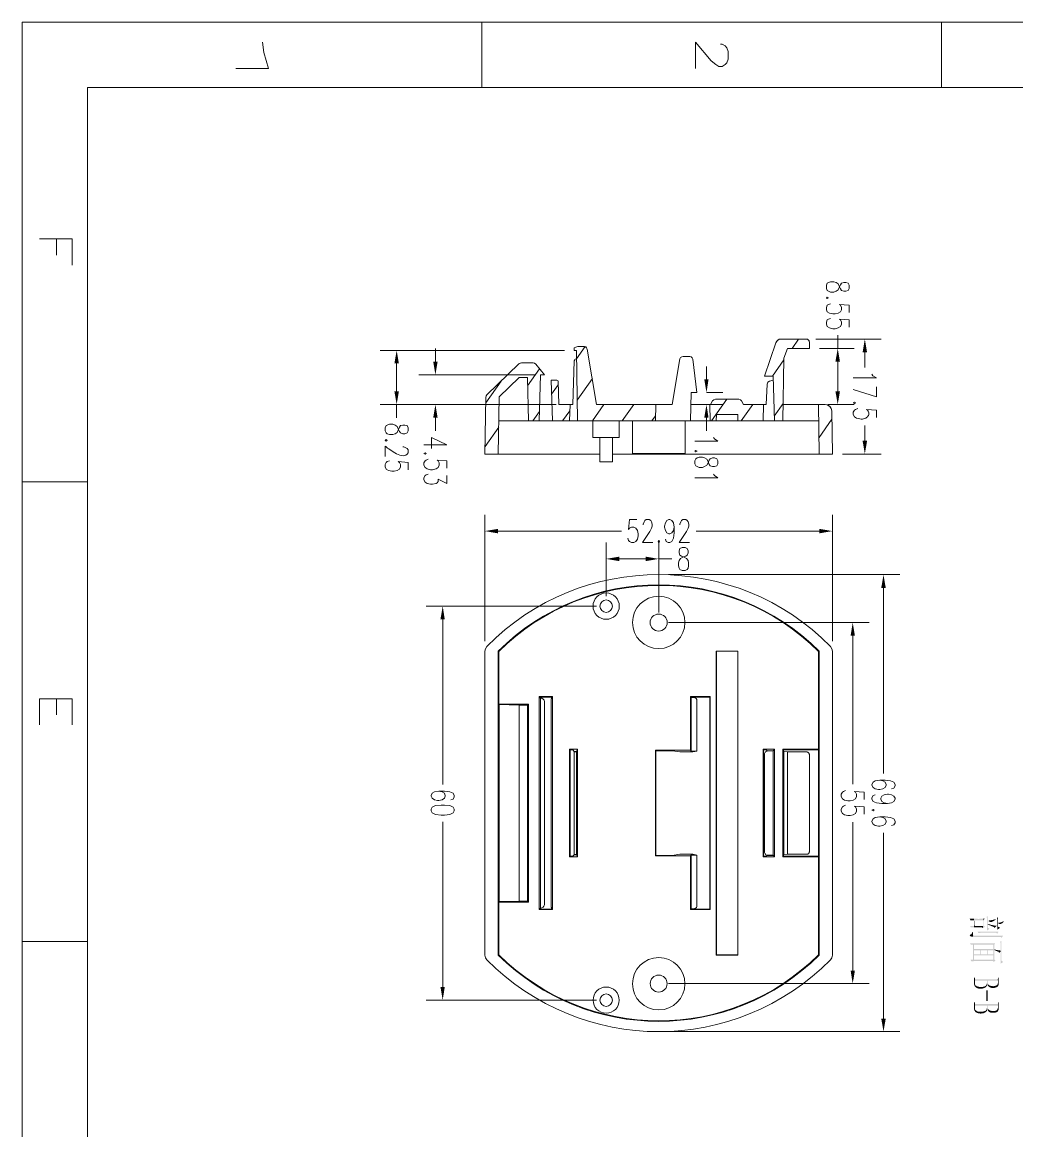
# Model space of a CAD drawing. Header units: millimetres. Extents: x -66 to 230, y -62 to 358.
# Drawn here: x -66.4 to 84.9, y 189.2 to 357.9 of the extents above; entities that cross this region are included whole.
import ezdxf

# ---------------------------------------------------------------- set-up
doc = ezdxf.new("R2010")
doc.units = ezdxf.units.MM

msp = doc.modelspace()

# ---------------------------------------------------------------- hatches: boundary and pattern name
h = msp.add_hatch(color=0)
h.dxf.hatch_style = 2
h.paths.add_polyline_path([(62.15, 307.68), (61.47, 307.68), (61.81, 309.69)])
h = msp.add_hatch(color=0)
h.dxf.hatch_style = 2
h.paths.add_polyline_path([(-9.11, 305.98), (-9.79, 305.98), (-9.45, 307.96)])
h = msp.add_hatch(color=0)
h.dxf.hatch_style = 2
h.paths.add_polyline_path([(58.02, 306.26), (57.34, 306.26), (57.68, 308.27)])
h = msp.add_hatch(color=0)
h.dxf.hatch_style = 2
h.paths.add_polyline_path([(-3.21, 306.26), (-3.89, 306.26), (-3.55, 304.26)])
h = msp.add_hatch(color=0)
h.dxf.hatch_style = 2
h.paths.add_polyline_path([(38.02, 303.55), (37.37, 303.55), (37.71, 301.54)])
h = msp.add_hatch(color=0)
h.dxf.hatch_style = 2
h.paths.add_polyline_path([(-9.11, 301.73), (-9.79, 301.73), (-9.45, 299.72)])
h = msp.add_hatch(color=0)
h.dxf.hatch_style = 2
h.paths.add_polyline_path([(58.02, 301.73), (57.34, 301.73), (57.68, 299.72)])
h = msp.add_hatch(color=0)
h.dxf.hatch_style = 2
h.paths.add_polyline_path([(-3.21, 297.71), (-3.89, 297.71), (-3.55, 299.72)])
h = msp.add_hatch(color=0)
h.dxf.hatch_style = 2
h.paths.add_polyline_path([(38.02, 297.71), (37.37, 297.71), (37.71, 299.72)])
h = msp.add_hatch(color=0)
h.dxf.hatch_style = 2
h.paths.add_polyline_path([(62.15, 294.2), (61.47, 294.2), (61.81, 292.19)])
h = msp.add_hatch(color=0)
h.dxf.hatch_style = 2
h.paths.add_polyline_path([(5.98, 280.8), (5.98, 280.12), (3.98, 280.46)])
h = msp.add_hatch(color=0)
h.dxf.hatch_style = 2
h.paths.add_polyline_path([(54.87, 280.8), (54.87, 280.12), (56.87, 280.46)])
h = msp.add_hatch(color=0)
h.dxf.hatch_style = 2
h.paths.add_polyline_path([(24.44, 276.57), (24.44, 275.89), (22.43, 276.23)])
h = msp.add_hatch(color=0)
h.dxf.hatch_style = 2
h.paths.add_polyline_path([(28.45, 276.57), (28.45, 275.89), (30.43, 276.23)])
h = msp.add_hatch(color=0)
h.dxf.hatch_style = 2
h.paths.add_polyline_path([(64.99, 271.82), (64.31, 271.82), (64.65, 273.83)])
h = msp.add_hatch(color=0)
h.dxf.hatch_style = 2
h.paths.add_polyline_path([(-2.13, 267.04), (-2.78, 267.04), (-2.44, 269.04)])
h = msp.add_hatch(color=0)
h.dxf.hatch_style = 2
h.paths.add_polyline_path([(60.3, 264.54), (59.65, 264.54), (59.96, 266.54)])
h = msp.add_hatch(color=0)
h.dxf.hatch_style = 2
h.paths.add_polyline_path([(78.42, 221.46), (77.77, 221.46), (77.89, 221.24), (78.42, 221.24), (78.42, 220.34)])
h = msp.add_hatch(color=0)
h.dxf.hatch_style = 2
h.paths.add_polyline_path([(80.11, 220.25), (79.87, 220.38), (79.87, 221.24), (79.8, 221.46), (79.11, 221.44), (78.42, 221.46), (78.42, 220.34), (77.83, 220.34), (77.95, 220.13), (78.42, 220.13), (78.51, 221.24), (79.77, 221.24), (79.77, 220.34), (79.8, 220.04)])
h = msp.add_hatch(color=0)
h.dxf.hatch_style = 2
h.paths.add_polyline_path([(79.8, 220.04), (79.77, 220.34), (78.51, 220.34), (78.51, 221.24), (78.42, 220.13), (79.65, 220.13)])
h = msp.add_hatch(color=0)
h.dxf.hatch_style = 2
h.paths.add_polyline_path([(80.08, 221.46), (79.8, 221.46), (79.87, 221.24)])
h = msp.add_hatch(color=0)
h.dxf.hatch_style = 2
h.paths.add_polyline_path([(80.79, 219.91), (80.51, 220.1), (80.51, 221.86), (80.33, 221.73), (80.36, 221.67), (80.39, 221.58), (80.42, 221.52), (80.42, 219.67)])
h = msp.add_hatch(color=0)
h.dxf.hatch_style = 2
h.paths.add_polyline_path([(81.75, 221.36), (81.72, 221.39), (81.56, 221.36), (81.37, 221.3), (81.18, 221.25), (81.04, 221.24), (80.95, 221.21), (80.76, 221.21), (80.7, 221.18), (80.67, 221.15), (80.67, 221.09), (80.75, 221.04), (80.8, 221.01), (80.84, 220.98), (80.87, 220.97), (80.9, 220.96), (80.94, 220.96), (81.01, 220.96), (81.1, 220.96), (81.43, 221.13), (81.75, 221.33)])
h = msp.add_hatch(color=0)
h.dxf.hatch_style = 2
h.paths.add_polyline_path([(82.4, 220.07), (82.09, 220.25), (82.09, 221.7), (81.9, 221.58), (81.96, 221.46), (81.96, 219.79)])
h = msp.add_hatch(color=0)
h.dxf.hatch_style = 2
h.paths.add_polyline_path([(82.95, 221.02), (82.89, 221.09), (82.77, 221.02), (82.67, 220.96), (82.55, 220.93), (82.37, 220.87), (82.27, 220.87), (82.15, 220.84), (82.09, 220.81), (82.18, 220.7), (82.29, 220.65), (82.41, 220.65), (82.52, 220.68), (82.64, 220.73), (82.75, 220.81), (82.84, 220.9), (82.92, 220.99)])
h = msp.add_hatch(color=0)
h.dxf.hatch_style = 2
h.paths.add_polyline_path([(78.29, 219.45), (78.2, 219.45), (78.13, 219.28), (78.04, 219.14), (77.91, 219.04), (77.74, 218.99), (77.8, 218.93), (77.83, 218.86), (77.89, 218.8), (77.98, 218.77), (78.05, 218.74), (78.14, 218.71), (78.26, 218.71), (78.26, 219.3), (78.29, 219.39)])
h = msp.add_hatch(color=0)
h.dxf.hatch_style = 2
h.paths.add_polyline_path([(82.18, 219.51), (78.97, 219.51), (79.09, 219.3), (79.34, 219.3), (79.46, 219.33), (81.81, 219.33), (81.96, 219.2)])
h = msp.add_hatch(color=0)
h.dxf.hatch_style = 2
h.paths.add_polyline_path([(81.87, 220.38), (81.54, 220.42), (81.19, 220.49), (80.84, 220.58), (80.51, 220.68), (80.51, 220.59), (80.61, 220.56), (80.7, 220.5), (80.98, 220.41), (81.07, 220.34), (81.16, 220.31), (81.25, 220.28), (81.38, 220.22), (81.47, 220.19), (81.5, 220.16), (81.56, 220.04)])
h = msp.add_hatch(color=0)
h.dxf.hatch_style = 2
h.paths.add_polyline_path([(78.35, 217.72), (77.8, 217.72), (77.95, 217.51), (78.29, 217.51), (78.29, 215.22)])
h = msp.add_hatch(color=0)
h.dxf.hatch_style = 2
h.paths.add_polyline_path([(81.41, 217.72), (80.63, 217.71), (79.88, 217.69), (79.13, 217.7), (78.35, 217.72), (78.29, 215.22), (77.89, 215.22), (78.01, 214.98), (78.29, 214.98), (78.38, 215.01), (78.42, 215.87), (78.42, 217.51), (81.38, 217.51), (81.38, 216.06)])
h = msp.add_hatch(color=0)
h.dxf.hatch_style = 2
h.paths.add_polyline_path([(82.86, 218.89), (82.09, 218.89), (78.45, 218.89), (78.35, 218.93), (78.26, 219.02), (78.26, 219.14), (78.26, 218.71), (78.38, 218.68), (82.49, 218.68), (82.64, 218.55)])
h = msp.add_hatch(color=0)
h.dxf.hatch_style = 2
h.paths.add_polyline_path([(81.66, 217.72), (81.41, 217.72), (81.38, 216.06), (81.38, 215.22), (78.42, 215.22), (78.42, 215.87), (78.38, 215.01), (79.77, 215.01), (80.48, 215.01), (81.29, 215.01), (81.41, 214.88), (81.5, 217.51)])
h = msp.add_hatch(color=0)
h.dxf.hatch_style = 2
h.paths.add_polyline_path([(82.86, 214.88), (82.58, 215.1), (82.58, 218.06), (82.4, 217.97), (82.43, 217.88), (82.46, 217.81), (82.46, 214.6)])
h = msp.add_hatch(color=0)
h.dxf.hatch_style = 2
h.paths.add_polyline_path([(81.38, 216.67), (81.38, 216.86), (78.42, 216.86), (78.42, 217.51), (78.42, 216.67), (79.4, 216.67), (79.4, 216.06), (79.5, 216.67), (80.42, 216.67), (80.42, 216.06), (80.51, 216.67)])
h = msp.add_hatch(color=0)
h.dxf.hatch_style = 2
h.paths.add_polyline_path([(81.38, 216.06), (80.51, 216.06), (80.51, 216.67), (80.42, 216.06), (79.5, 216.06), (79.5, 216.67), (79.4, 216.06), (78.42, 216.06), (78.42, 216.67), (78.42, 215.87), (81.38, 215.87), (81.38, 215.22)])
h = msp.add_hatch(color=0)
h.dxf.hatch_style = 2
h.paths.add_polyline_path([(81.72, 215.13), (81.5, 215.25), (81.5, 217.51), (81.41, 214.88)])
h = msp.add_hatch(color=0)
h.dxf.hatch_style = 2
h.paths.add_polyline_path([(82.46, 216.46), (82.46, 216.61), (82.24, 216.64), (81.98, 216.68), (81.72, 216.74), (81.5, 216.8), (81.5, 216.7), (81.56, 216.67), (81.66, 216.64), (81.75, 216.58), (81.84, 216.55), (81.93, 216.52), (82.06, 216.46), (82.15, 216.43), (82.18, 216.39), (82.27, 216.27)])
h = msp.add_hatch(color=0)
h.dxf.hatch_style = 2
h.paths.add_polyline_path([(60.3, 213.56), (59.65, 213.56), (59.96, 211.58)])
h = msp.add_hatch(color=0)
h.dxf.hatch_style = 2
h.paths.add_polyline_path([(-2.13, 211.06), (-2.78, 211.06), (-2.44, 209.08)])
h = msp.add_hatch(color=0)
h.dxf.hatch_style = 2
h.paths.add_polyline_path([(80.42, 211.3), (80.39, 211.67), (80.36, 211.49), (80.29, 211.34), (80.19, 211.24), (80.06, 211.16), (79.91, 211.11), (79.75, 211.09), (79.58, 211.08), (79.4, 211.09), (79.22, 211.09), (79.05, 211.12), (78.88, 211.18), (78.72, 211.27), (78.63, 211.37), (78.58, 211.49), (78.56, 211.63), (78.56, 211.78), (78.57, 211.95), (78.58, 212.12), (78.58, 212.31), (78.57, 212.51), (78.42, 212.51), (78.43, 212.21), (78.42, 211.94), (78.42, 211.69), (78.44, 211.47), (78.49, 211.27), (78.6, 211.1), (78.79, 210.95), (79.06, 210.84), (79.16, 210.81), (79.62, 210.81), (79.74, 210.84), (79.84, 210.87), (79.94, 210.9), (80.03, 210.93), (80.09, 210.95), (80.14, 210.98), (80.19, 211.02), (80.24, 211.06), (80.31, 211.13), (80.39, 211.21)])
h = msp.add_hatch(color=0)
h.dxf.hatch_style = 2
h.paths.add_polyline_path([(82.06, 212.41), (82.06, 212.35), (82.03, 212.29), (82, 212.26), (78.69, 212.26), (78.6, 212.29), (78.57, 212.32), (78.57, 212.38), (78.57, 211.89), (78.57, 211.92), (78.6, 211.98), (78.63, 212.01), (80.39, 212.01), (80.39, 211.67), (80.42, 211.3), (80.48, 211.4), (80.51, 212.01), (81.93, 212.01), (82.03, 211.98), (82.06, 211.95), (82.06, 211.7)])
h = msp.add_hatch(color=0)
h.dxf.hatch_style = 2
h.paths.add_polyline_path([(82.18, 211.64), (82.18, 212.51), (82.06, 212.51), (82.05, 212.19), (82.06, 211.93), (82.06, 211.72), (82.04, 211.54), (81.97, 211.41), (81.84, 211.3), (81.64, 211.23), (81.35, 211.18), (81.32, 211.18), (81.19, 211.21), (81.07, 211.21), (80.79, 211.3), (80.68, 211.36), (80.61, 211.42), (80.56, 211.5), (80.53, 211.59), (80.52, 211.68), (80.51, 211.79), (80.52, 211.9), (80.51, 212.01), (80.51, 211.82), (80.5, 211.67), (80.48, 211.55), (80.48, 211.45), (80.49, 211.37), (80.52, 211.28), (80.59, 211.19), (80.7, 211.09), (80.8, 211.04), (80.89, 210.99), (80.99, 210.96), (81.1, 210.93), (81.56, 210.93), (81.93, 211.06), (82, 211.12), (82.03, 211.12), (82.06, 211.18), (82.12, 211.24), (82.15, 211.3), (82.15, 211.36), (82.18, 211.46), (82.18, 211.55)])
h = msp.add_hatch(color=0)
h.dxf.hatch_style = 2
h.paths.add_polyline_path([(80.3, 208.93), (80.48, 208.93), (80.48, 210.56), (80.3, 210.56)])
h = msp.add_hatch(color=0)
h.dxf.hatch_style = 2
h.paths.add_polyline_path([(80.42, 207.51), (80.39, 207.91), (80.39, 207.85), (80.36, 207.75), (80.36, 207.66), (80.33, 207.6), (80.27, 207.54), (80.24, 207.48), (80.17, 207.45), (79.97, 207.37), (79.8, 207.32), (79.63, 207.29), (79.4, 207.29), (79.2, 207.31), (79.03, 207.33), (78.88, 207.39), (78.72, 207.51), (78.66, 207.54), (78.63, 207.6), (78.57, 207.69), (78.57, 208.74), (78.42, 208.74), (78.42, 208.47), (78.41, 208.2), (78.41, 207.95), (78.43, 207.71), (78.49, 207.5), (78.61, 207.31), (78.79, 207.17), (79.06, 207.07), (79.25, 207.04), (79.45, 207.03), (79.64, 207.04), (79.84, 207.07), (80, 207.13), (80.15, 207.21), (80.28, 207.31), (80.39, 207.45)])
h = msp.add_hatch(color=0)
h.dxf.hatch_style = 2
h.paths.add_polyline_path([(82.06, 208.62), (82.06, 208.56), (82.03, 208.49), (82, 208.49), (81.87, 208.46), (78.69, 208.46), (78.6, 208.49), (78.57, 208.53), (78.57, 208.62), (78.57, 208.09), (78.57, 208.12), (78.6, 208.19), (78.63, 208.22), (78.72, 208.25), (80.39, 208.25), (80.39, 207.91), (80.42, 207.51), (80.48, 207.6), (80.51, 208.25), (81.93, 208.25), (82.03, 208.22), (82.06, 208.19), (82.06, 207.94)])
h = msp.add_hatch(color=0)
h.dxf.hatch_style = 2
h.paths.add_polyline_path([(82.18, 207.85), (82.18, 208.74), (82.06, 208.74), (82.06, 208.64), (82.06, 208.53), (82.06, 208.41), (82.07, 208.3), (82.07, 208.19), (82.07, 208.08), (82.07, 207.98), (82.06, 207.88), (82.03, 207.78), (82, 207.7), (81.96, 207.62), (81.9, 207.55), (81.82, 207.5), (81.72, 207.45), (81.61, 207.43), (81.47, 207.41), (81.3, 207.41), (81.13, 207.43), (80.95, 207.46), (80.79, 207.51), (80.69, 207.59), (80.61, 207.66), (80.56, 207.72), (80.53, 207.79), (80.51, 207.87), (80.51, 207.97), (80.51, 208.09), (80.51, 208.25), (80.51, 207.97), (80.5, 207.78), (80.49, 207.66), (80.48, 207.58), (80.5, 207.53), (80.55, 207.47), (80.63, 207.39), (80.76, 207.26), (80.9, 207.19), (81.09, 207.16), (81.28, 207.14), (81.44, 207.14), (81.59, 207.16), (81.73, 207.19), (81.85, 207.23), (81.96, 207.29), (82.05, 207.37), (82.12, 207.47), (82.16, 207.59), (82.18, 207.75)])
h = msp.add_hatch(color=0)
h.dxf.hatch_style = 2
h.paths.add_polyline_path([(64.99, 206.27), (64.31, 206.27), (64.65, 204.27)])

# ---------------------------------------------------------------- linework, layer by layer
at = {"color": 0, "lineweight": 0}
for points in [[(-66.45, 357.92), (-66.45, -61.88)], [(-66.45, 357.92), (230.38, 357.92)], [(3.52, 357.92), (3.52, 347.96)], [(73.48, 357.92), (73.48, 347.96)], [(-29.88, 354.9), (-29.66, 353.29), (-28.95, 350.89), (-33.95, 350.89)], [(39.84, 354.59), (40.09, 354.59), (40.55, 354.31), (40.8, 354.03), (41.01, 353.45), (41.01, 352.31), (40.8, 351.75), (40.55, 351.47), (40.09, 351.16), (39.59, 351.16), (39.13, 351.47), (38.42, 352.03), (36.04, 354.9), (36.04, 350.89)], [(-56.48, 347.96), (-56.48, -51.91)], [(-56.48, 347.96), (220.41, 347.96)], [(-63.82, 324.93), (-58.82, 324.93), (-58.82, 320.92)], [(-61.23, 324.93), (-61.23, 322.46)], [(59.44, 313.73), (59.44, 314.84), (57.92, 314.96), (58.11, 314.84), (58.26, 314.5), (58.26, 314.16), (58.11, 313.85), (57.77, 313.61), (57.28, 313.51), (56.94, 313.51), (56.44, 313.61), (56.1, 313.85), (55.95, 314.16), (55.95, 314.5), (56.1, 314.84), (56.26, 314.96), (56.6, 315.06)], [(59.44, 311.51), (59.44, 312.62), (57.92, 312.71), (58.11, 312.62), (58.26, 312.28), (58.26, 311.94), (58.11, 311.6), (57.77, 311.38), (57.28, 311.26), (56.94, 311.26), (56.44, 311.38), (56.1, 311.6), (55.95, 311.94), (55.95, 312.28), (56.1, 312.62), (56.26, 312.71), (56.6, 312.84)], [(46.54, 304.04), (48.26, 309.13)], [(48.26, 309.13), (46.54, 304.04), (47.86, 304.04), (48.05, 297.22), (49.34, 297.22)], [(49.04, 309.69), (48.73, 309.63), (48.45, 309.41), (48.26, 309.13)], [(48.26, 309.13), (48.39, 309.35), (48.57, 309.53), (48.79, 309.66), (49.04, 309.69)], [(49.04, 309.69), (52.89, 309.69)], [(49.34, 297.22), (49.5, 306.76), (50.02, 308.27), (53.39, 308.27), (53.39, 309.19), (53.36, 309.38), (53.23, 309.53), (53.08, 309.66), (52.89, 309.69), (49.04, 309.69)], [(51.72, 309.69), (50.73, 308.27)], [(53.39, 309.19), (53.33, 309.44), (53.14, 309.63), (52.89, 309.69)], [(53.39, 308.27), (53.39, 309.19)], [(54.37, 309.69), (64.31, 309.69)], [(57.68, 308.27), (57.68, 310.27)], [(16.08, 307.96), (-11.95, 307.96)], [(-3.55, 306.26), (-3.55, 308.24)], [(19.07, 308.58), (18.11, 308.58), (17.84, 308.48), (17.56, 308.33), (17.56, 307.96), (17.9, 307.96), (18.08, 297.22), (29.93, 297.22)], [(17.84, 308.48), (17.56, 308.33)], [(17.56, 307.96), (17.56, 308.33)], [(17.9, 307.96), (17.56, 307.96)], [(18.11, 308.58), (17.84, 308.48)], [(19.22, 308.55), (17.9, 306.69)], [(17.9, 307.96), (18.08, 297.22)], [(18.11, 308.58), (19.07, 308.58)], [(19.56, 308.14), (19.47, 308.36), (19.32, 308.51), (19.07, 308.58)], [(19.07, 308.58), (19.41, 308.45), (19.56, 308.14)], [(20.98, 299.72), (19.56, 308.14)], [(29.93, 297.22), (29.99, 299.72), (20.98, 299.72), (19.56, 308.14)], [(50.02, 308.27), (49.5, 306.76)], [(50.02, 308.27), (53.39, 308.27)], [(54.9, 308.27), (60.18, 308.27)], [(61.81, 307.68), (61.81, 305.34)], [(-9.45, 305.98), (-9.45, 301.73)], [(9.16, 305.92), (4.29, 301.2), (4.19, 301.05), (4.13, 300.86), (3.98, 292.19), (6.02, 292.19), (6.17, 300.89), (9.19, 303.85), (10.46, 303.85), (10.61, 297.22), (12.25, 297.22)], [(4.29, 301.2), (9.16, 305.92)], [(9.53, 306.08), (9.16, 305.92)], [(9.16, 305.92), (9.35, 306.02), (9.53, 306.08)], [(9.53, 306.08), (11.32, 306.08)], [(12.25, 297.22), (12.43, 304.26), (13.05, 304.26), (11.73, 305.86), (11.54, 306.02), (11.32, 306.08), (9.53, 306.08)], [(11.73, 305.86), (11.54, 306.02), (11.32, 306.08)], [(13.05, 304.26), (11.73, 305.86)], [(17.59, 306.39), (17.37, 299.72)], [(17.9, 306.66), (17.74, 306.63), (17.65, 306.51), (17.59, 306.39)], [(33.67, 306.66), (32.46, 299.72)], [(34.16, 307.06), (33.94, 307), (33.76, 306.88), (33.67, 306.66)], [(34.16, 307.06), (35.15, 307.06)], [(35.64, 306.63), (35.55, 306.85), (35.36, 307), (35.15, 307.06)], [(35.64, 306.63), (36.26, 301.54)], [(37.71, 303.55), (37.71, 305.52)], [(49.5, 306.51), (47.77, 304.04)], [(49.5, 306.76), (49.34, 297.22)], [(57.68, 301.73), (57.68, 306.26)], [(11.54, 304.26), (-6.05, 304.26)], [(9.19, 303.85), (6.17, 300.89), (6.02, 292.19)], [(9.19, 303.85), (10.46, 303.85)], [(10.46, 303.85), (10.61, 297.22)], [(12.31, 305.15), (10.49, 302.59)], [(12.25, 297.22), (12.43, 304.26)], [(12.43, 304.26), (13.05, 304.26)], [(47.86, 304.04), (46.54, 304.04)], [(47.86, 304.04), (48.05, 297.22)], [(62.89, 304.35), (63.05, 304.1), (63.57, 303.79), (60.05, 303.79)], [(6.48, 303.3), (4.13, 299.97)], [(14.07, 303.45), (14.26, 297.22)], [(14.07, 303.45), (14.93, 303.45)], [(14.93, 303.45), (14.07, 303.45), (14.26, 297.22), (16.85, 297.22)], [(15.15, 302.74), (14.13, 301.32)], [(15.12, 303.27), (15.06, 303.39), (14.93, 303.45)], [(14.93, 303.45), (15.06, 303.39), (15.12, 303.27)], [(15.24, 299.72), (15.12, 303.27)], [(16.85, 297.22), (16.94, 299.72), (15.24, 299.72), (15.12, 303.27)], [(20.34, 303.67), (18.02, 300.37)], [(46.94, 302.81), (46.81, 299.72)], [(47.31, 303.27), (47.06, 303.11), (46.94, 302.81)], [(47.31, 303.27), (47.86, 303.42)], [(60.05, 302), (63.57, 300.89), (63.57, 302.44)], [(3.98, 292.19), (4.13, 300.86)], [(4.29, 301.2), (4.13, 300.86)], [(35.27, 297.22), (35.36, 301.54)], [(36.26, 301.54), (35.36, 301.54)], [(37.77, 301.54), (40.21, 301.54)], [(40.8, 300.52), (38.45, 297.22)], [(39.1, 300.52), (38.82, 300.46), (38.64, 300.27)], [(38.64, 300.27), (38.82, 300.46), (39.1, 300.52)], [(39.1, 300.52), (42.62, 300.52)], [(39.1, 300.52), (42.62, 300.52)], [(43.05, 300.27), (42.86, 300.46), (42.62, 300.52)], [(42.62, 300.52), (42.86, 300.46), (43.05, 300.27)], [(14.81, 299.72), (-11.95, 299.72)], [(-9.45, 299.72), (-9.45, 297.71)], [(11.54, 299.72), (-6.05, 299.72)], [(12.31, 299.72), (14.19, 299.72)], [(15.24, 299.72), (17.37, 299.72)], [(16.91, 298.79), (15.8, 297.22)], [(16.85, 297.22), (16.94, 299.72)], [(22.09, 299.72), (20.34, 297.22)], [(20.98, 299.72), (32.46, 299.72)], [(26.63, 299.72), (24.87, 297.22)], [(29.93, 297.22), (29.99, 299.72)], [(35.33, 299.72), (38.33, 299.72)], [(37.77, 299.72), (40.21, 299.72)], [(38.64, 300.27), (38.33, 299.72), (38.2, 299.72), (38.27, 297.22), (39.19, 297.22)], [(38.2, 299.72), (38.27, 297.22)], [(38.33, 299.72), (38.64, 300.27)], [(39.19, 297.22), (39.22, 298.21), (42.46, 298.21), (42.49, 297.22), (46.32, 297.22), (46.38, 299.72), (43.36, 299.72), (43.05, 300.27)], [(44.75, 299.72), (42.99, 297.22)], [(43.36, 299.72), (43.05, 300.27)], [(43.36, 299.72), (46.81, 299.72)], [(46.32, 297.22), (46.38, 299.72)], [(49.38, 299.87), (48.02, 297.93)], [(49.38, 299.72), (55.76, 299.72)], [(54.75, 299.72), (54.87, 292.19)], [(56.78, 298.73), (56.72, 299.04), (56.57, 299.32), (56.35, 299.53), (56.07, 299.69), (55.76, 299.72)], [(56.23, 299.72), (60.18, 299.72)], [(56.78, 298.73), (56.87, 292.19)], [(63.57, 297.74), (63.57, 298.86), (62.06, 298.98), (62.2, 298.86), (62.31, 298.73), (62.38, 298.59), (62.42, 298.46), (62.43, 298.33), (62.4, 298.2), (62.36, 298.08), (62.29, 297.96), (62.19, 297.85), (62.08, 297.76), (61.94, 297.67), (61.79, 297.61), (61.63, 297.56), (61.45, 297.52), (61.27, 297.51), (61.07, 297.53), (60.55, 297.65), (60.24, 297.87), (60.05, 298.21), (60.05, 298.55), (60.24, 298.86), (60.39, 298.98), (60.73, 299.1)], [(-3.55, 297.71), (-3.55, 295.74)], [(6.08, 297.22), (54.78, 297.22)], [(12.28, 298.64), (11.26, 297.22)], [(20.43, 297.22), (20.43, 294.72)], [(24.44, 297.22), (24.44, 294.72)], [(26.45, 297.22), (26.45, 292.28)], [(29.96, 298.02), (29.41, 297.22)], [(34.44, 297.22), (34.44, 292.28)], [(37.71, 297.71), (37.71, 295.74)], [(39.19, 297.22), (39.22, 298.21)], [(39.22, 298.21), (42.46, 298.21)], [(42.46, 298.21), (42.49, 297.22)], [(56.78, 297.5), (54.84, 294.69)], [(6.08, 296.26), (4.01, 293.33)], [(61.81, 294.2), (61.81, 296.54)], [(-1.79, 293.61), (-4.14, 294.72), (-4.14, 293.05)], [(24.44, 294.72), (20.43, 294.72)], [(21.48, 294.72), (21.48, 290.99)], [(23.39, 294.72), (23.39, 290.99)], [(38.79, 294.72), (38.94, 294.5), (39.44, 294.16), (35.95, 294.16)], [(-8.52, 293.27), (-8.37, 293.27), (-8.03, 293.15), (-7.87, 293.05), (-7.69, 292.81), (-7.69, 292.37), (-7.87, 292.16), (-8.05, 292.03), (-8.26, 291.95), (-8.48, 291.93), (-8.71, 291.95), (-8.96, 292.01), (-9.21, 292.1), (-9.47, 292.22), (-9.72, 292.35), (-9.96, 292.5), (-10.2, 292.66), (-10.43, 292.81), (-10.63, 292.96), (-10.82, 293.1), (-10.98, 293.23), (-11.11, 293.32), (-11.2, 293.39), (-11.2, 291.82)], [(-1.79, 293.61), (-5.31, 293.61)], [(3.98, 292.19), (21.48, 292.19)], [(23.39, 292.19), (56.87, 292.19)], [(34.44, 292.28), (26.45, 292.28)], [(58.39, 292.19), (64.31, 292.19)], [(-7.69, 289.81), (-7.69, 290.92), (-9.2, 291.05), (-9.01, 290.92), (-8.86, 290.58), (-8.86, 290.25), (-9.01, 289.91), (-9.35, 289.69), (-9.85, 289.6), (-10.19, 289.6), (-10.68, 289.69), (-11.02, 289.91), (-11.2, 290.25), (-11.2, 290.58), (-11.02, 290.92), (-10.87, 291.05), (-10.53, 291.14)], [(-1.79, 290.03), (-1.79, 291.17), (-3.3, 291.26), (-3.15, 291.17), (-2.96, 290.83), (-2.96, 290.49), (-3.15, 290.15), (-3.46, 289.94), (-3.98, 289.81), (-4.29, 289.81), (-4.82, 289.94), (-5.13, 290.15), (-5.31, 290.49), (-5.31, 290.83), (-5.13, 291.17), (-4.97, 291.26), (-4.63, 291.39)], [(23.39, 290.99), (21.48, 290.99)], [(-1.79, 288.92), (-1.79, 287.68), (-3.15, 288.36), (-3.15, 288.02), (-3.3, 287.81), (-3.46, 287.68), (-3.98, 287.59), (-4.29, 287.59), (-4.82, 287.68), (-5.13, 287.93), (-5.31, 288.24), (-5.31, 288.58), (-5.13, 288.92), (-4.97, 289.04), (-4.63, 289.13)], [(38.79, 289.13), (38.94, 288.92), (39.44, 288.58), (35.95, 288.58)], [(-66.45, 287.96), (-56.48, 287.96)], [(3.98, 263.7), (3.98, 282.96)], [(27.09, 282.22), (25.98, 282.22), (25.86, 280.71), (25.98, 280.89), (26.32, 281.05), (26.63, 281.05), (26.97, 280.89), (27.19, 280.55), (27.31, 280.06), (27.31, 279.72), (27.19, 279.23), (26.97, 278.89), (26.63, 278.73), (26.32, 278.73), (25.98, 278.89), (25.86, 279.04), (25.74, 279.38)], [(28.08, 281.39), (28.08, 281.54), (28.2, 281.88), (28.33, 282.07), (28.54, 282.22), (28.98, 282.22), (29.22, 282.07), (29.32, 281.88), (29.44, 281.54), (29.44, 281.23), (29.32, 280.89), (29.1, 280.4), (27.99, 278.73), (29.53, 278.73)], [(32.77, 281.05), (32.68, 280.55), (32.43, 280.22), (32.12, 280.06), (32, 280.06), (31.66, 280.22), (31.45, 280.55), (31.32, 281.05), (31.32, 281.23), (31.45, 281.73), (31.66, 282.07), (32, 282.22), (32.12, 282.22), (32.43, 282.07), (32.68, 281.73), (32.77, 281.05), (32.77, 280.22), (32.68, 279.38), (32.43, 278.89), (32.12, 278.73), (31.88, 278.73), (31.57, 278.89), (31.45, 279.23)], [(33.67, 281.39), (33.67, 281.54), (33.79, 281.88), (33.88, 282.07), (34.13, 282.22), (34.56, 282.22), (34.78, 282.07), (34.9, 281.88), (35.03, 281.54), (35.03, 281.23), (34.9, 280.89), (34.69, 280.4), (33.57, 278.73), (35.12, 278.73)], [(56.87, 263.7), (56.87, 282.96)], [(5.98, 280.46), (24.75, 280.46)], [(54.87, 280.46), (36.14, 280.46)], [(22.43, 270.56), (22.43, 278.73)], [(30.43, 268.06), (30.43, 278.73)], [(24.44, 276.23), (28.45, 276.23)], [(30.43, 276.23), (32.43, 276.23)], [(56.6, 262.9), (55.22, 264.23), (53.79, 265.47), (52.32, 266.62), (50.8, 267.69), (49.24, 268.67), (47.65, 269.57), (46.02, 270.38), (44.36, 271.11), (42.68, 271.75), (40.98, 272.3), (39.25, 272.77), (37.51, 273.16), (35.75, 273.46), (33.98, 273.67), (32.21, 273.8), (30.44, 273.84), (28.66, 273.8), (26.89, 273.67), (25.12, 273.46), (23.37, 273.16), (21.62, 272.78), (19.9, 272.31), (18.19, 271.75), (16.51, 271.11), (14.86, 270.38), (13.23, 269.57), (11.64, 268.67), (10.08, 267.69), (8.56, 266.62), (7.09, 265.47), (5.66, 264.23), (4.29, 262.9)], [(31.94, 273.83), (67.15, 273.83)], [(54.87, 262.19), (53.57, 263.41), (52.23, 264.56), (50.85, 265.62), (49.43, 266.6), (47.98, 267.51), (46.49, 268.34), (44.97, 269.09), (43.42, 269.76), (41.85, 270.35), (40.26, 270.86), (38.65, 271.29), (37.03, 271.65), (35.39, 271.92), (33.74, 272.12), (32.09, 272.24), (30.44, 272.28), (28.79, 272.24), (27.13, 272.12), (25.49, 271.93), (23.85, 271.65), (22.23, 271.3), (20.62, 270.86), (19.03, 270.35), (17.46, 269.76), (15.91, 269.09), (14.4, 268.34), (12.91, 267.51), (11.45, 266.61), (10.03, 265.62), (8.65, 264.56), (7.31, 263.41), (6.02, 262.19)], [(54.78, 262.13), (53.49, 263.35), (52.16, 264.49), (50.79, 265.55), (49.37, 266.54), (47.92, 267.44), (46.44, 268.27), (44.93, 269.01), (43.38, 269.68), (41.82, 270.27), (40.23, 270.78), (38.63, 271.21), (37.01, 271.57), (35.38, 271.84), (33.74, 272.04), (32.09, 272.16), (30.44, 272.19), (28.79, 272.15), (27.14, 272.03), (25.5, 271.84), (23.87, 271.56), (22.24, 271.21), (20.64, 270.77), (19.05, 270.26), (17.49, 269.67), (15.94, 269), (14.43, 268.26), (12.94, 267.43), (11.49, 266.53), (10.08, 265.55), (8.7, 264.49), (7.37, 263.35), (6.08, 262.13)], [(64.65, 271.82), (64.65, 243.55)], [(20.95, 269.04), (-4.94, 269.04)], [(-2.44, 267.04), (-2.44, 241.89)], [(31.94, 266.54), (62.46, 266.54)], [(59.96, 264.54), (59.96, 241.95)], [(4.29, 262.9), (4.07, 262.56), (3.98, 262.19)], [(3.98, 262.19), (3.98, 215.93)], [(6.08, 262.13), (6.02, 262.19)], [(6.02, 262.19), (6.02, 215.93)], [(6.08, 262.13), (6.08, 254.14)], [(39.19, 262.19), (39.22, 262.16)], [(39.19, 262.19), (42.49, 262.19)], [(39.19, 262.19), (39.19, 215.93)], [(39.22, 262.16), (42.46, 262.16)], [(39.22, 262.16), (39.22, 215.96)], [(42.49, 262.19), (42.46, 262.16)], [(42.46, 262.16), (42.46, 215.96)], [(42.49, 262.19), (42.49, 215.93)], [(54.87, 262.19), (54.78, 262.13)], [(54.78, 262.13), (54.78, 247.26)], [(54.87, 262.19), (54.87, 215.93)], [(56.87, 262.19), (56.81, 262.56), (56.6, 262.9)], [(56.87, 262.19), (56.87, 215.93)], [(-63.82, 254.94), (-58.82, 254.94), (-58.82, 250.96)], [(-63.82, 254.94), (-63.82, 250.96)], [(-61.23, 254.94), (-61.23, 252.5)], [(12.25, 255.28), (12.43, 255.03)], [(12.25, 255.28), (14.26, 255.28)], [(12.25, 255.28), (12.25, 222.84)], [(12.31, 255.19), (14.19, 255.19)], [(12.43, 255.03), (12.47, 255.03)], [(13.05, 254.54), (12.98, 254.74), (12.83, 254.9), (12.65, 255.01), (12.43, 255.03)], [(12.43, 223.09), (12.43, 255.03)], [(14.1, 255.06), (14.1, 254.94), (14.07, 254.91), (14.07, 254.88)], [(14.07, 223.25), (14.07, 254.88)], [(14.26, 255.28), (14.1, 255.06)], [(14.26, 255.28), (14.26, 222.84)], [(35.27, 255.28), (35.36, 255.13)], [(35.27, 255.28), (38.27, 255.28)], [(35.27, 255.28), (35.27, 247.1)], [(35.33, 255.19), (38.2, 255.19)], [(35.36, 255.13), (35.77, 255.13)], [(35.36, 246.98), (35.36, 255.13)], [(36.26, 254.63), (36.23, 254.85), (36.13, 255), (35.98, 255.09), (35.77, 255.13)], [(38.27, 255.28), (38.2, 255.19)], [(38.2, 255.19), (38.2, 222.91)], [(38.27, 255.28), (38.27, 222.84)], [(6.08, 254.14), (6.17, 254.05)], [(6.08, 254.14), (10.61, 254.14)], [(6.17, 254.05), (9.19, 253.98), (10.46, 253.98)], [(6.17, 254.05), (6.17, 224.08)], [(9.19, 224.14), (9.19, 253.98)], [(10.61, 254.14), (10.46, 253.98)], [(10.46, 253.98), (10.46, 224.14)], [(10.61, 254.14), (10.61, 223.99)], [(13.05, 223.55), (13.05, 254.54)], [(36.26, 246.98), (36.26, 254.63)], [(16.85, 247.26), (16.94, 247.16)], [(16.85, 247.26), (18.08, 247.26)], [(16.85, 247.26), (16.85, 230.87)], [(16.94, 247.16), (17.37, 247.16)], [(16.94, 247.16), (16.94, 230.96)], [(17.59, 246.92), (17.37, 247.16)], [(17.56, 246.85), (17.9, 246.85)], [(17.56, 231.24), (17.56, 246.85)], [(17.59, 246.92), (17.9, 246.92)], [(18.08, 247.26), (17.9, 246.92), (17.9, 246.85)], [(17.9, 246.92), (17.93, 246.92)], [(17.9, 231.24), (17.9, 246.85)], [(18.08, 247.26), (18.08, 230.87)], [(29.93, 247.1), (29.99, 247.04)], [(29.93, 247.1), (35.27, 247.1)], [(29.93, 247.1), (29.93, 231.02)], [(29.99, 247.04), (32.46, 247.04)], [(29.99, 247.04), (29.99, 231.08)], [(33.67, 246.85), (32.46, 247.04)], [(33.67, 246.85), (34.16, 246.85)], [(34.16, 246.85), (35.15, 246.85)], [(35.15, 246.85), (35.64, 246.85)], [(35.27, 247.1), (35.36, 246.98)], [(36.26, 246.98), (35.36, 246.98)], [(35.64, 246.85), (36.26, 246.98)], [(46.32, 247.26), (46.38, 247.16)], [(46.32, 247.26), (48.05, 247.26)], [(46.32, 247.26), (46.32, 230.87)], [(46.38, 247.16), (46.81, 247.16)], [(46.38, 247.16), (46.38, 230.96)], [(47.06, 247.01), (46.96, 246.99), (46.87, 246.96), (46.77, 246.92), (46.69, 246.86), (46.62, 246.79), (46.57, 246.71), (46.54, 246.62), (46.54, 246.52)], [(46.54, 231.61), (46.54, 246.52)], [(46.94, 247.04), (46.81, 247.16)], [(46.94, 247.04), (47.31, 247.04)], [(47.86, 247.01), (47.06, 247.01)], [(47.86, 247.04), (47.31, 247.04)], [(47.86, 247.01), (48.05, 247.26)], [(47.86, 231.12), (47.86, 247.01)], [(48.05, 247.26), (48.05, 230.87)], [(49.5, 246.92), (49.34, 247.26)], [(49.34, 247.26), (54.78, 247.26)], [(49.34, 230.87), (49.34, 247.26)], [(49.38, 247.16), (54.75, 247.16)], [(49.5, 246.92), (50.02, 246.85)], [(49.5, 231.21), (49.5, 246.92)], [(52.89, 246.85), (50.02, 246.85)], [(50.02, 231.27), (50.02, 246.85)], [(53.39, 246.36), (53.39, 246.45), (53.36, 246.52), (53.36, 246.58), (53.33, 246.61), (53.29, 246.67), (53.23, 246.7), (53.2, 246.73), (53.17, 246.79), (53.11, 246.79), (53.05, 246.82), (53.02, 246.85), (52.89, 246.85)], [(54.75, 247.16), (54.78, 247.26)], [(54.75, 230.96), (54.75, 247.16)], [(53.39, 231.76), (53.39, 246.36)], [(65.89, 241.24), (66.23, 241.33), (66.41, 241.67), (66.41, 241.89), (66.23, 242.23), (65.73, 242.44), (64.9, 242.56), (64.07, 242.56), (63.39, 242.44), (63.08, 242.23), (62.89, 241.89), (62.89, 241.79), (63.08, 241.45), (63.39, 241.24), (63.91, 241.11), (64.07, 241.11), (64.56, 241.24), (64.9, 241.45), (65.05, 241.79), (65.05, 241.89), (64.9, 242.23), (64.56, 242.44), (64.07, 242.56)], [(-1.21, 239.57), (-0.87, 239.66), (-0.71, 240), (-0.71, 240.22), (-0.87, 240.56), (-1.36, 240.77), (-2.19, 240.9), (-3.03, 240.9), (-3.71, 240.77), (-4.04, 240.56), (-4.2, 240.22), (-4.2, 240.13), (-4.04, 239.79), (-3.71, 239.57), (-3.21, 239.45), (-3.03, 239.45), (-2.53, 239.57), (-2.19, 239.79), (-2.04, 240.13), (-2.04, 240.22), (-2.19, 240.56), (-2.53, 240.77), (-3.03, 240.9)], [(61.72, 239.6), (61.72, 240.74), (60.21, 240.84), (60.39, 240.74), (60.55, 240.4), (60.55, 240.07), (60.39, 239.73), (60.05, 239.51), (59.56, 239.39), (59.22, 239.39), (58.73, 239.51), (58.39, 239.73), (58.23, 240.07), (58.23, 240.4), (58.39, 240.74), (58.54, 240.84), (58.88, 240.96)], [(65.24, 238.98), (64.74, 239.11), (64.4, 239.32), (64.22, 239.66), (64.22, 239.79), (64.4, 240.1), (64.74, 240.34), (65.24, 240.44), (65.39, 240.44), (65.89, 240.34), (66.23, 240.1), (66.41, 239.79), (66.41, 239.66), (66.23, 239.32), (65.89, 239.11), (65.24, 238.98), (64.4, 238.98), (63.57, 239.11), (63.08, 239.32), (62.89, 239.66), (62.89, 239.88), (63.08, 240.22), (63.39, 240.34)], [(61.72, 237.38), (61.72, 238.49), (60.21, 238.61), (60.39, 238.49), (60.55, 238.15), (60.55, 237.84), (60.39, 237.5), (60.05, 237.29), (59.56, 237.16), (59.22, 237.16), (58.73, 237.29), (58.39, 237.5), (58.23, 237.84), (58.23, 238.15), (58.39, 238.49), (58.54, 238.61), (58.88, 238.74)], [(65.89, 235.65), (66.23, 235.74), (66.41, 236.08), (66.41, 236.3), (66.23, 236.64), (65.73, 236.89), (64.9, 236.98), (64.07, 236.98), (63.39, 236.89), (63.08, 236.64), (62.89, 236.3), (62.89, 236.21), (63.08, 235.87), (63.39, 235.65), (63.91, 235.53), (64.07, 235.53), (64.56, 235.65), (64.9, 235.87), (65.05, 236.21), (65.05, 236.3), (64.9, 236.64), (64.56, 236.89), (64.07, 236.98)], [(-2.44, 211.06), (-2.44, 236.21)], [(59.96, 213.56), (59.96, 236.18)], [(64.65, 206.27), (64.65, 234.54)], [(17.59, 231.21), (17.37, 230.96)], [(17.56, 231.24), (17.9, 231.24)], [(17.9, 231.21), (17.59, 231.21)], [(17.9, 231.24), (17.9, 231.21), (18.08, 230.87)], [(17.9, 231.21), (17.93, 231.21)], [(33.67, 231.27), (32.46, 231.08)], [(34.16, 231.27), (33.67, 231.27)], [(34.16, 231.27), (35.15, 231.27)], [(35.64, 231.27), (35.15, 231.27)], [(35.64, 231.27), (36.26, 231.12)], [(46.54, 231.61), (46.54, 231.52), (46.57, 231.42), (46.63, 231.33), (46.69, 231.27), (46.75, 231.21), (46.84, 231.15), (46.94, 231.12), (47.06, 231.12)], [(49.34, 230.87), (49.5, 231.21)], [(49.5, 231.21), (50.02, 231.27)], [(52.89, 231.27), (50.02, 231.27)], [(52.89, 231.27), (53.02, 231.27), (53.05, 231.3), (53.11, 231.3), (53.17, 231.33), (53.2, 231.36), (53.23, 231.42), (53.29, 231.45), (53.33, 231.49), (53.36, 231.55), (53.36, 231.61), (53.39, 231.64), (53.39, 231.76)], [(16.94, 230.96), (16.85, 230.87)], [(16.85, 230.87), (18.08, 230.87)], [(16.94, 230.96), (17.37, 230.96)], [(29.99, 231.08), (29.93, 231.02)], [(29.93, 231.02), (35.27, 231.02)], [(29.99, 231.08), (32.46, 231.08)], [(35.27, 231.02), (35.36, 231.12)], [(35.27, 231.02), (35.27, 222.84)], [(36.26, 231.12), (35.36, 231.12)], [(35.36, 222.97), (35.36, 231.12)], [(36.26, 223.49), (36.26, 231.12)], [(46.38, 230.96), (46.32, 230.87)], [(46.32, 230.87), (48.05, 230.87)], [(46.38, 230.96), (46.81, 230.96)], [(46.94, 231.08), (46.81, 230.96)], [(47.31, 231.08), (46.94, 231.08)], [(47.86, 231.12), (47.06, 231.12)], [(47.31, 231.08), (47.86, 231.08)], [(48.05, 230.87), (47.86, 231.12)], [(54.78, 230.87), (49.34, 230.87)], [(54.75, 230.96), (49.38, 230.96)], [(54.75, 230.96), (54.78, 230.87)], [(54.78, 230.87), (54.78, 215.96)], [(6.08, 223.99), (6.17, 224.08)], [(6.08, 223.99), (10.61, 223.99)], [(6.08, 223.99), (6.08, 215.96)], [(6.17, 224.08), (9.19, 224.14)], [(9.19, 224.14), (10.46, 224.14)], [(10.61, 223.99), (10.46, 224.14)], [(12.25, 222.84), (12.43, 223.09)], [(12.25, 222.84), (14.26, 222.84)], [(12.31, 222.91), (14.19, 222.91)], [(12.43, 223.09), (12.65, 223.11), (12.84, 223.2), (12.97, 223.35), (13.05, 223.55)], [(12.43, 223.09), (12.47, 223.09)], [(14.07, 223.25), (14.07, 223.21), (14.1, 223.15), (14.1, 223.03)], [(14.26, 222.84), (14.1, 223.03)], [(35.36, 222.97), (35.27, 222.84)], [(35.27, 222.84), (38.27, 222.84)], [(35.33, 222.91), (38.2, 222.91)], [(35.36, 222.97), (35.77, 222.97)], [(35.77, 222.97), (35.88, 223), (35.98, 223.04), (36.06, 223.08), (36.13, 223.12), (36.19, 223.19), (36.23, 223.27), (36.25, 223.37), (36.26, 223.49)], [(38.27, 222.84), (38.2, 222.91)], [(-66.45, 218), (-56.48, 218)], [(3.98, 215.93), (4.07, 215.53), (4.29, 215.22)], [(4.29, 215.22), (5.66, 213.9), (7.09, 212.65), (8.56, 211.5), (10.08, 210.43), (11.64, 209.45), (13.23, 208.55), (14.86, 207.73), (16.51, 207.01), (18.19, 206.37), (19.9, 205.81), (21.63, 205.34), (23.37, 204.95), (25.12, 204.66), (26.89, 204.44), (28.66, 204.31), (30.44, 204.27), (32.21, 204.31), (33.98, 204.44), (35.75, 204.66), (37.51, 204.96), (39.25, 205.34), (40.97, 205.81), (42.68, 206.37), (44.36, 207.01), (46.02, 207.74), (47.65, 208.55), (49.24, 209.45), (50.8, 210.43), (52.32, 211.5), (53.79, 212.66), (55.22, 213.9), (56.6, 215.22)], [(6.02, 215.93), (6.08, 215.96)], [(6.02, 215.93), (7.31, 214.71), (8.65, 213.57), (10.04, 212.5), (11.46, 211.51), (12.92, 210.61), (14.41, 209.78), (15.93, 209.03), (17.47, 208.36), (19.04, 207.77), (20.63, 207.26), (22.24, 206.82), (23.86, 206.47), (25.5, 206.19), (27.14, 206), (28.79, 205.88), (30.44, 205.84), (32.09, 205.88), (33.74, 206), (35.38, 206.19), (37.02, 206.47), (38.64, 206.83), (40.25, 207.26), (41.84, 207.77), (43.41, 208.36), (44.96, 209.03), (46.48, 209.78), (47.97, 210.61), (49.42, 211.52), (50.84, 212.5), (52.23, 213.57), (53.57, 214.71), (54.87, 215.93)], [(6.08, 215.96), (7.37, 214.75), (8.71, 213.61), (10.09, 212.56), (11.51, 211.58), (12.97, 210.68), (14.45, 209.85), (15.97, 209.11), (17.51, 208.44), (19.07, 207.85), (20.66, 207.34), (22.26, 206.91), (23.88, 206.56), (25.51, 206.28), (27.14, 206.08), (28.79, 205.97), (30.43, 205.93), (32.08, 205.96), (33.72, 206.08), (35.36, 206.28), (36.99, 206.55), (38.61, 206.9), (40.21, 207.33), (41.79, 207.84), (43.36, 208.43), (44.9, 209.1), (46.41, 209.84), (47.9, 210.66), (49.35, 211.57), (50.77, 212.55), (52.14, 213.61), (53.48, 214.75), (54.78, 215.96)], [(39.19, 215.93), (39.22, 215.96)], [(39.19, 215.93), (42.49, 215.93)], [(39.22, 215.96), (42.46, 215.96)], [(42.49, 215.93), (42.46, 215.96)], [(54.78, 215.96), (54.87, 215.93)], [(56.6, 215.22), (56.81, 215.53), (56.87, 215.93)], [(31.94, 211.58), (62.46, 211.58)], [(20.95, 209.08), (-4.94, 209.08)], [(31.94, 204.27), (67.15, 204.27)]]:
    msp.add_lwpolyline(points, dxfattribs=at)
for points in [[(59.44, 317.87), (59.28, 318.21), (58.94, 318.3), (58.6, 318.3), (58.26, 318.21), (58.11, 317.96), (57.92, 317.53), (57.77, 317.19), (57.43, 316.97), (57.09, 316.85), (56.6, 316.85), (56.26, 316.97), (56.1, 317.06), (55.95, 317.4), (55.95, 317.87), (56.1, 318.21), (56.26, 318.3), (56.6, 318.42), (57.09, 318.42), (57.43, 318.3), (57.77, 318.08), (57.92, 317.74), (58.11, 317.31), (58.26, 317.06), (58.6, 316.97), (58.94, 316.97), (59.28, 317.06), (59.44, 317.4)], [(56.26, 315.95), (56.1, 316.08), (55.95, 315.95), (56.1, 315.86)], [(56.87, 292.19), (56.78, 298.73), (56.69, 299.13), (56.47, 299.44), (56.13, 299.66), (55.76, 299.72), (54.75, 299.72), (54.87, 292.19)], [(60.39, 300), (60.24, 300.09), (60.05, 300), (60.24, 299.87)], [(-7.69, 296.17), (-7.87, 296.51), (-8.21, 296.6), (-8.52, 296.6), (-8.86, 296.51), (-9.01, 296.29), (-9.2, 295.83), (-9.35, 295.49), (-9.69, 295.28), (-10.03, 295.15), (-10.53, 295.15), (-10.87, 295.28), (-11.02, 295.4), (-11.2, 295.74), (-11.2, 296.17), (-11.02, 296.51), (-10.87, 296.6), (-10.53, 296.73), (-10.03, 296.73), (-9.69, 296.6), (-9.35, 296.39), (-9.2, 296.05), (-9.01, 295.61), (-8.86, 295.4), (-8.52, 295.28), (-8.21, 295.28), (-7.87, 295.4), (-7.69, 295.74)], [(-10.87, 294.26), (-11.02, 294.38), (-11.2, 294.26), (-11.02, 294.16)], [(-4.97, 292.28), (-5.13, 292.37), (-5.31, 292.28), (-5.13, 292.16)], [(36.29, 292.62), (36.11, 292.71), (35.95, 292.62), (36.11, 292.5)], [(39.44, 291.17), (39.28, 291.48), (38.94, 291.6), (38.6, 291.6), (38.27, 291.48), (38.11, 291.26), (37.96, 290.83), (37.77, 290.49), (37.43, 290.28), (37.12, 290.15), (36.6, 290.15), (36.29, 290.28), (36.11, 290.37), (35.95, 290.71), (35.95, 291.17), (36.11, 291.48), (36.29, 291.6), (36.6, 291.73), (37.12, 291.73), (37.43, 291.6), (37.77, 291.39), (37.96, 291.05), (38.11, 290.58), (38.27, 290.37), (38.6, 290.28), (38.94, 290.28), (39.28, 290.37), (39.44, 290.71)], [(30.43, 279.04), (30.33, 278.89), (30.43, 278.73), (30.55, 278.89)], [(34.01, 277.96), (33.67, 277.81), (33.54, 277.47), (33.54, 277.13), (33.67, 276.82), (33.88, 276.64), (34.32, 276.48), (34.65, 276.3), (34.9, 275.99), (34.99, 275.65), (34.99, 275.15), (34.9, 274.81), (34.78, 274.63), (34.44, 274.48), (34.01, 274.48), (33.67, 274.63), (33.54, 274.81), (33.45, 275.15), (33.45, 275.65), (33.54, 275.99), (33.76, 276.3), (34.1, 276.48), (34.56, 276.64), (34.78, 276.82), (34.9, 277.13), (34.9, 277.47), (34.78, 277.81), (34.44, 277.96)], [(-0.71, 238.12), (-0.87, 238.43), (-1.36, 238.68), (-2.19, 238.77), (-2.69, 238.77), (-3.52, 238.68), (-4.04, 238.43), (-4.2, 238.12), (-4.2, 237.87), (-4.04, 237.57), (-3.52, 237.32), (-2.69, 237.23), (-2.19, 237.23), (-1.36, 237.32), (-0.87, 237.57), (-0.71, 237.87)], [(63.23, 238), (63.08, 238.09), (62.89, 238), (63.08, 237.87)]]:
    msp.add_lwpolyline(points, close=True, dxfattribs=at)
for centre, radius in [((22.44, 269.04), 2), ((22.44, 269.04), 0.956), ((30.44, 266.56), 3.99), ((30.43, 266.54), 1.3), ((30.44, 211.56), 3.99), ((30.43, 211.58), 1.29), ((22.44, 209.07), 1.99), ((22.44, 209.07), 0.946)]:
    msp.add_circle(centre, radius, dxfattribs=at)

doc.saveas('drawing.dxf')
